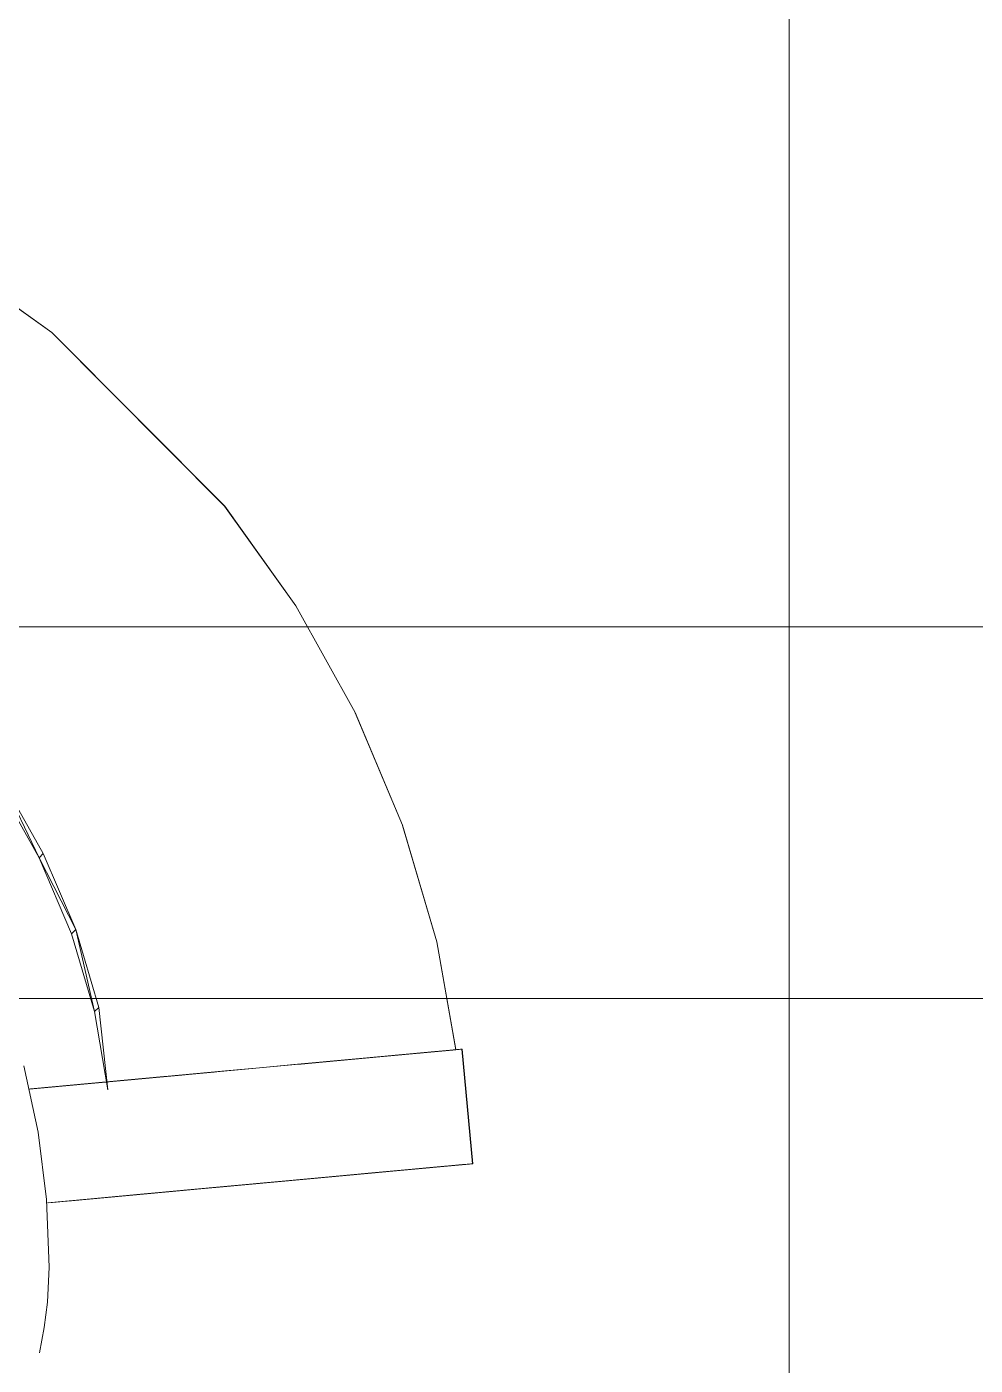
# Model space of a CAD drawing. Extents: x -566 to 72611, y -487 to 32334.
# Drawn here: x 210.57 to 219.86, y 135.41 to 148.52 of the extents above; entities that cross this region are included whole.
import ezdxf

# ---------------------------------------------------------------- set-up
doc = ezdxf.new("R2010")
doc.units = 0
doc.header["$LTSCALE"] = 0.5
doc.header["$MEASUREMENT"] = 0
doc.layers.add('ceilling', color=141, linetype='CONTINUOUS', lineweight=18)
doc.layers.add('floor', color=7, linetype='CONTINUOUS', lineweight=5, true_color=0xcfcfcf)
doc.layers.add('layout', color=7, linetype='CONTINUOUS', lineweight=5, true_color=0xcfcfcf)

msp = doc.modelspace()

# ---------------------------------------------------------------- hatches: boundary and pattern name
at = {"layer": 'floor'}
h = msp.add_hatch(dxfattribs=at)
h.set_pattern_fill('ANSI37', color=256, scale=100, angle=45)
h.set_pattern_definition([(90, (243.028, 267.632), (-12.5, 9e-16), []), (180, (243.028, 267.632), (-9e-16, -12.5), [])])
h.paths.add_polyline_path([(253.46925, 349.5), (154.11744, 349.5), (154.11744, 348.5), (101.14781, 348.5), (101.14781, 349.5), (0, 349.5), (0, 344.5), (36, 344.5, -0.33835703), (0, 308.66941), (0, 308.5), (0, 173.75), (253.46925, 173.75)])
h.paths.add_polyline_path([(36, 344.5), (0, 344.5), (0, 308.66941, 0.33835703)], flags=17)
h.paths.add_polyline_path([(253.46925, 173.75), (0, 173.75), (0, 173.74997), (0, 169.75), (253.46925, 169.75)])
h.paths.add_polyline_path([(253.46925, 169.75), (0, 169.75), (0, 149.21137), (36, 149.21137, -0.33835703), (0, 113.38078), (0, 113.21137), (0, 29.94998), (0, -5), (253.46925, -5)])
h.paths.add_polyline_path([(36, 149.21137), (0, 149.21137), (0, 113.38078, 0.33835703)], flags=17)
h.paths.add_polyline_path([(575.25, 169.75), (510, 169.75), (474.75, 169.75), (327.5, 169.75), (285.46925, 169.75), (285.46925, 165.75), (253.46925, 165.75), (253.46925, -5), (263.99725, -5), (263.99725, 95.99051), (287, 95.99051), (287, 97.5), (292, 97.5), (292, -5), (341.25, -5), (341.25, 13.02988), (341.25012, 15.02988), (346.24839, 15.02988, 0.36108524), (374.08728, 41.24999), (346.25012, 41.24999), (346.25012, 42.99999), (341.25, 42.99999), (341.25, 44.99999), (341.25, 97.5), (357.75, 97.5), (405.75, 97.5), (575.25, 97.5)])

# ---------------------------------------------------------------- linework, layer by layer
at = {"layer": 'ceilling'}
msp.add_line((0, 139), (575.25, 139), dxfattribs=at)
msp.add_line((0, 139), (575.25, 139), dxfattribs=at)
at = {"layer": 'layout'}
for points in [[(193.17371, 146.81777, -69.73263), (214.9092, 125.0797, -69.72025), (214.91054, 125.08095, -69.73263)], [(209.84018, 146.22207, -67.51794), (209.84018, 146.22207, -67.51794), (209.83994, 146.22058, -67.47775), (210.81541, 145.52263, -67.52867)], [(212.50857, 143.82385, -67.51612), (212.50857, 143.82385, -67.51612), (210.81541, 145.52263, -67.52867), (212.50717, 143.82353, -67.47594)], [(212.50857, 143.82385, -67.51612), (212.50857, 143.82385, -67.51612), (213.20468, 142.84645, -67.49301), (212.50708, 143.82189, -67.55636)], [(213.78802, 141.80012, -67.45901), (213.78802, 141.80012, -67.45901), (213.20468, 142.84645, -67.49301), (213.78593, 141.80066, -67.41885)], [(213.78593, 141.80066, -67.41885), (213.78593, 141.80066, -67.41885), (214.24875, 140.69944, -67.37444), (213.78802, 141.80012, -67.45901)], [(213.78802, 141.80012, -67.45901), (213.78802, 141.80012, -67.45901), (214.25102, 140.69837, -67.41459), (213.78659, 141.79792, -67.49924)], [(214.25102, 140.69837, -67.41459), (214.25102, 140.69837, -67.41459), (213.78802, 141.80012, -67.45901), (214.24875, 140.69944, -67.37444)], [(210.28755, 141.09515, -77.48236), (210.28755, 141.09515, -77.48236), (210.69184, 140.37924, -77.46822), (210.3283, 141.13571, -76.5928)], [(210.73259, 140.41981, -76.57867), (210.73259, 140.41981, -76.57867), (210.3283, 141.13571, -76.5928), (210.69184, 140.37924, -77.46822)], [(214.25102, 140.69837, -67.41459), (214.25102, 140.69837, -67.41459), (214.58766, 139.55538, -67.36029), (214.24967, 140.69609, -67.45481)], [(210.73259, 140.41981, -76.57867), (210.73259, 140.41981, -76.57867), (210.69184, 140.37924, -77.46822), (211.04993, 139.67446, -76.55921)], [(211.00918, 139.6339, -77.44877), (211.00918, 139.6339, -77.44877), (211.04993, 139.67446, -76.55921), (210.69184, 140.37924, -77.46822)], [(211.00918, 139.6339, -77.44877), (211.00918, 139.6339, -77.44877), (211.23436, 138.87143, -77.42431), (211.04993, 139.67446, -76.55921)], [(211.27511, 138.91199, -76.53475), (211.27511, 138.91199, -76.53475), (211.04993, 139.67446, -76.55921), (211.23436, 138.87143, -77.42431)], [(214.77417, 138.49846, -67.27966), (214.77417, 138.49846, -67.27966), (214.58766, 139.55538, -67.36029), (214.77176, 138.50036, -67.23956)], [(211.23436, 138.87143, -77.42431), (211.23436, 138.87143, -77.42431), (211.36362, 138.10447, -77.39525), (211.27511, 138.91199, -76.53475)], [(214.25312, 138.45044, -68.82346), (214.25312, 138.45044, -68.82346), (214.18153, 138.44381, -69.04939), (212.84862, 138.32094, -92.37602)], [(213.12096, 138.34599, -68.75656), (213.12096, 138.34599, -68.75656), (214.25312, 138.45044, -68.82346), (212.84862, 138.32094, -92.37602)], [(214.3275, 138.45721, -68.59835), (214.3275, 138.45721, -68.59835), (214.25312, 138.45044, -68.82346), (213.12096, 138.34599, -68.75656)], [(213.18733, 138.35215, -68.61022), (213.18733, 138.35215, -68.61022), (214.3275, 138.45721, -68.59835), (213.12096, 138.34599, -68.75656)], [(213.25629, 138.35849, -68.465), (213.25629, 138.35849, -68.465), (214.3275, 138.45721, -68.59835), (213.18733, 138.35215, -68.61022)], [(214.4049, 138.46441, -68.37411), (214.4049, 138.46441, -68.37411), (214.3275, 138.45721, -68.59835), (213.25629, 138.35849, -68.465)], [(213.32793, 138.36508, -68.32092), (213.32793, 138.36508, -68.32092), (214.4049, 138.46441, -68.37411), (213.25629, 138.35849, -68.465)], [(214.48506, 138.47178, -68.15076), (214.48506, 138.47178, -68.15076), (214.4049, 138.46441, -68.37411), (213.32793, 138.36508, -68.32092)], [(213.4022, 138.37196, -68.17802), (213.4022, 138.37196, -68.17802), (214.48506, 138.47178, -68.15076), (213.32793, 138.36508, -68.32092)], [(213.47906, 138.37901, -68.03635), (213.47906, 138.37901, -68.03635), (214.48506, 138.47178, -68.15076), (213.4022, 138.37196, -68.17802)], [(214.56807, 138.4794, -67.92834), (214.56807, 138.4794, -67.92834), (214.48506, 138.47178, -68.15076), (213.47906, 138.37901, -68.03635)], [(213.55853, 138.38638, -67.89597), (213.55853, 138.38638, -67.89597), (214.56807, 138.4794, -67.92834), (213.47906, 138.37901, -68.03635)], [(214.65391, 138.48729, -67.70689), (214.65391, 138.48729, -67.70689), (214.56807, 138.4794, -67.92834), (213.55853, 138.38638, -67.89597)], [(213.64046, 138.39387, -67.7569), (213.64046, 138.39387, -67.7569), (214.65391, 138.48729, -67.70689), (213.55853, 138.38638, -67.89597)], [(213.72501, 138.40168, -67.61917), (213.72501, 138.40168, -67.61917), (214.65391, 138.48729, -67.70689), (213.64046, 138.39387, -67.7569)], [(214.74267, 138.49555, -67.48643), (214.74267, 138.49555, -67.48643), (214.65391, 138.48729, -67.70689), (213.72501, 138.40168, -67.61917)], [(213.81208, 138.40973, -67.48286), (213.81208, 138.40973, -67.48286), (214.74267, 138.49555, -67.48643), (213.72501, 138.40168, -67.61917)], [(214.83416, 138.50399, -67.26699), (214.83416, 138.50399, -67.26699), (214.74267, 138.49555, -67.48643), (213.81208, 138.40973, -67.48286)], [(213.90154, 138.41796, -67.34798), (213.90154, 138.41796, -67.34798), (214.83416, 138.50399, -67.26699), (213.81208, 138.40973, -67.48286)], [(213.99353, 138.42642, -67.21458), (213.99353, 138.42642, -67.21458), (214.83416, 138.50399, -67.26699), (213.90154, 138.41796, -67.34798)], [(214.83291, 138.50386, -67.22689), (214.83291, 138.50386, -67.22689), (214.83416, 138.50399, -67.26699), (213.99353, 138.42642, -67.21458)], [(214.82708, 138.50331, -67.18715), (214.82708, 138.50331, -67.18715), (214.83291, 138.50386, -67.22689), (213.99353, 138.42642, -67.21458)], [(214.08798, 138.43518, -67.0827), (214.08798, 138.43518, -67.0827), (214.82708, 138.50331, -67.18715), (213.99353, 138.42642, -67.21458)], [(214.81683, 138.50237, -67.14822), (214.81683, 138.50237, -67.14822), (214.82708, 138.50331, -67.18715), (214.08798, 138.43518, -67.0827)], [(214.80215, 138.50102, -67.11057), (214.80215, 138.50102, -67.11057), (214.81683, 138.50237, -67.14822), (214.08798, 138.43518, -67.0827)], [(214.78324, 138.49925, -67.07462), (214.78324, 138.49925, -67.07462), (214.80215, 138.50102, -67.11057), (214.08798, 138.43518, -67.0827)], [(214.11501, 138.43762, -67.04916), (214.11501, 138.43762, -67.04916), (214.78324, 138.49925, -67.07462), (214.08798, 138.43518, -67.0827)], [(214.76036, 138.49715, -67.0408), (214.76036, 138.49715, -67.0408), (214.78324, 138.49925, -67.07462), (214.11501, 138.43762, -67.04916)], [(214.14542, 138.44046, -67.01825), (214.14542, 138.44046, -67.01825), (214.76036, 138.49715, -67.0408), (214.11501, 138.43762, -67.04916)], [(214.73384, 138.49473, -67.00951), (214.73384, 138.49473, -67.00951), (214.76036, 138.49715, -67.0408), (214.14542, 138.44046, -67.01825)], [(214.17885, 138.44355, -66.99026), (214.17885, 138.44355, -66.99026), (214.73384, 138.49473, -67.00951), (214.14542, 138.44046, -67.01825)], [(214.70386, 138.49197, -66.98109), (214.70386, 138.49197, -66.98109), (214.73384, 138.49473, -67.00951), (214.17885, 138.44355, -66.99026)], [(214.21498, 138.44688, -66.96545), (214.21498, 138.44688, -66.96545), (214.70386, 138.49197, -66.98109), (214.17885, 138.44355, -66.99026)], [(214.67075, 138.4889, -66.95587), (214.67075, 138.4889, -66.95587), (214.70386, 138.49197, -66.98109), (214.21498, 138.44688, -66.96545)], [(214.25347, 138.45044, -66.94405), (214.25347, 138.45044, -66.94405), (214.67075, 138.4889, -66.95587), (214.21498, 138.44688, -66.96545)], [(214.63496, 138.48557, -66.93417), (214.63496, 138.48557, -66.93417), (214.67075, 138.4889, -66.95587), (214.25347, 138.45044, -66.94405)], [(214.294, 138.45418, -66.92626), (214.294, 138.45418, -66.92626), (214.63496, 138.48557, -66.93417), (214.25347, 138.45044, -66.94405)], [(214.61239, 138.48351, -66.92349), (214.61239, 138.48351, -66.92349), (214.63496, 138.48557, -66.93417), (214.294, 138.45418, -66.92626)], [(214.33613, 138.45806, -66.91227), (214.33613, 138.45806, -66.91227), (214.61239, 138.48351, -66.92349), (214.294, 138.45418, -66.92626)], [(214.55715, 138.47843, -66.90224), (214.55715, 138.47843, -66.90224), (214.61239, 138.48351, -66.92349), (214.33613, 138.45806, -66.91227)], [(214.37952, 138.46206, -66.90217), (214.37952, 138.46206, -66.90217), (214.55715, 138.47843, -66.90224), (214.33613, 138.45806, -66.91227)], [(214.37952, 138.46206, -66.90217), (214.37952, 138.46206, -66.90217), (214.55715, 138.47843, -66.90224), (214.51297, 138.47437, -66.89612)], [(214.37952, 138.46206, -66.90217), (214.37952, 138.46206, -66.90217), (214.51297, 138.47437, -66.89612), (214.4237, 138.46612, -66.89609)], [(214.46834, 138.47025, -66.89406), (214.46834, 138.47025, -66.89406), (214.51297, 138.47437, -66.89612), (214.4237, 138.46612, -66.89609)], [(214.83416, 138.50399, -67.26699), (214.83416, 138.50399, -67.26699), (214.83291, 138.50386, -67.22689), (214.9376, 137.38193, -67.26699)], [(214.93635, 137.3818, -67.22689), (214.93635, 137.3818, -67.22689), (214.9376, 137.38193, -67.26699), (214.83291, 138.50386, -67.22689)], [(210.68233, 137.69239, -80.51045), (210.68233, 137.69239, -80.51045), (210.54292, 138.34134, -80.51045), (210.68233, 137.69239, -79.38364)], [(210.54292, 138.34134, -79.38364), (210.54292, 138.34134, -79.38364), (210.68233, 137.69239, -79.38364), (210.54292, 138.34134, -80.51045)], [(211.65518, 138.21091, -92.04804), (211.65518, 138.21091, -92.04804), (212.84862, 138.32094, -92.37602), (211.76375, 138.22089, -92.57433)], [(212.73949, 138.31083, -91.8475), (212.73949, 138.31083, -91.8475), (212.84862, 138.32094, -92.37602), (211.65518, 138.21091, -92.04804)], [(211.72242, 138.21708, -80.31425), (211.72242, 138.21708, -80.31425), (211.69669, 138.21472, -80.53673), (210.5979, 138.11343, -80.42672)], [(210.62438, 138.11589, -80.19775), (210.62438, 138.11589, -80.19775), (211.72242, 138.21708, -80.31425), (210.5979, 138.11343, -80.42672)], [(210.60627, 138.11418, -85.99404), (210.60627, 138.11418, -85.99404), (211.7677, 138.22124, -86.44029), (210.66968, 138.12004, -86.55701)], [(211.70582, 138.21558, -85.89035), (211.70582, 138.21558, -85.89035), (211.7677, 138.22124, -86.44029), (210.60627, 138.11418, -85.99404)], [(211.74968, 138.21962, -80.09193), (211.74968, 138.21962, -80.09193), (211.72242, 138.21708, -80.31425), (210.62438, 138.11589, -80.19775)], [(210.65235, 138.11841, -79.96895), (210.65235, 138.11841, -79.96895), (211.74968, 138.21962, -80.09193), (210.62438, 138.11589, -80.19775)], [(211.77666, 138.22211, -79.88265), (211.77666, 138.22211, -79.88265), (211.74968, 138.21962, -80.09193), (210.65235, 138.11841, -79.96895)], [(210.68343, 138.12128, -79.72841), (210.68343, 138.12128, -79.72841), (211.77666, 138.22211, -79.88265), (210.65235, 138.11841, -79.96895)], [(210.66968, 138.12004, -86.55701), (210.66968, 138.12004, -86.55701), (211.83692, 138.22766, -86.98946), (210.74052, 138.12656, -87.11918)], [(211.7677, 138.22124, -86.44029), (211.7677, 138.22124, -86.44029), (211.83692, 138.22766, -86.98946), (210.66968, 138.12004, -86.55701)], [(212.45566, 138.28469, -76.26654), (212.45566, 138.28469, -76.26654), (211.77666, 138.22211, -79.88265), (210.68343, 138.12128, -79.72841)], [(211.37105, 138.18472, -76.06652), (211.37105, 138.18472, -76.06652), (212.45566, 138.28469, -76.26654), (210.68343, 138.12128, -79.72841)], [(210.74052, 138.12656, -87.11918), (210.74052, 138.12656, -87.11918), (211.91343, 138.23472, -87.53776), (210.81879, 138.13376, -87.68047)], [(211.83692, 138.22766, -86.98946), (211.83692, 138.22766, -86.98946), (211.91343, 138.23472, -87.53776), (210.74052, 138.12656, -87.11918)], [(210.81879, 138.13376, -87.68047), (210.81879, 138.13376, -87.68047), (211.99722, 138.24242, -88.08511), (210.9046, 138.14167, -88.24079)], [(211.91343, 138.23472, -87.53776), (211.91343, 138.23472, -87.53776), (211.99722, 138.24242, -88.08511), (210.81879, 138.13376, -87.68047)], [(210.9046, 138.14167, -88.24079), (210.9046, 138.14167, -88.24079), (212.08826, 138.2508, -88.63142), (210.99782, 138.15028, -88.80004)], [(211.99722, 138.24242, -88.08511), (211.99722, 138.24242, -88.08511), (212.08826, 138.2508, -88.63142), (210.9046, 138.14167, -88.24079)], [(210.99782, 138.15028, -88.80004), (210.99782, 138.15028, -88.80004), (212.18666, 138.25991, -89.17662), (211.09849, 138.15955, -89.35815)], [(212.08826, 138.2508, -88.63142), (212.08826, 138.2508, -88.63142), (212.18666, 138.25991, -89.17662), (210.99782, 138.15028, -88.80004)], [(211.09849, 138.15955, -89.35815), (211.09849, 138.15955, -89.35815), (212.29221, 138.26964, -89.7206), (211.20656, 138.1695, -89.91502)], [(212.18666, 138.25991, -89.17662), (212.18666, 138.25991, -89.17662), (212.29221, 138.26964, -89.7206), (211.09849, 138.15955, -89.35815)], [(211.20656, 138.1695, -89.91502), (211.20656, 138.1695, -89.91502), (212.40537, 138.28001, -90.26526), (211.32169, 138.18015, -90.46875)], [(212.29221, 138.26964, -89.7206), (212.29221, 138.26964, -89.7206), (212.40537, 138.28001, -90.26526), (211.20656, 138.1695, -89.91502)], [(211.32169, 138.18015, -90.46875), (211.32169, 138.18015, -90.46875), (212.51769, 138.29037, -90.79113), (211.43434, 138.19053, -90.99615)], [(212.40537, 138.28001, -90.26526), (212.40537, 138.28001, -90.26526), (212.51769, 138.29037, -90.79113), (211.32169, 138.18015, -90.46875)], [(212.07766, 138.24985, -72.9435), (212.07766, 138.24985, -72.9435), (211.37105, 138.18472, -76.06652), (212.31839, 138.27206, -71.87965)], [(211.43434, 138.19053, -90.99615), (211.43434, 138.19053, -90.99615), (212.62922, 138.30067, -91.31921), (211.54538, 138.20078, -91.52199)], [(212.51769, 138.29037, -90.79113), (212.51769, 138.29037, -90.79113), (212.62922, 138.30067, -91.31921), (211.43434, 138.19053, -90.99615)], [(211.54538, 138.20078, -91.52199), (211.54538, 138.20078, -91.52199), (212.73949, 138.31083, -91.8475), (211.65518, 138.21091, -92.04804)], [(212.62922, 138.30067, -91.31921), (212.62922, 138.30067, -91.31921), (212.73949, 138.31083, -91.8475), (211.54538, 138.20078, -91.52199)], [(210.76498, 137.0328, -80.51045), (210.76498, 137.0328, -80.51045), (210.68233, 137.69239, -80.51045), (210.76498, 137.0328, -79.38364)], [(210.68233, 137.69239, -79.38364), (210.68233, 137.69239, -79.38364), (210.76498, 137.0328, -79.38364), (210.68233, 137.69239, -80.51045)], [(213.73458, 137.27097, -71.10952), (213.73458, 137.27097, -71.10952), (212.56133, 137.16282, -71.27691), (213.68679, 137.26655, -71.30691)], [(212.60926, 137.16726, -71.07615), (212.60926, 137.16726, -71.07615), (212.56133, 137.16282, -71.27691), (213.73458, 137.27097, -71.10952)], [(212.69208, 137.1749, -96.79295), (212.69208, 137.1749, -96.79295), (213.78014, 137.27521, -96.6115), (212.59316, 137.16579, -96.26441)], [(213.68105, 137.26609, -96.08183), (213.68105, 137.26609, -96.08183), (212.59316, 137.16579, -96.26441), (213.78014, 137.27521, -96.6115)], [(213.78301, 137.27544, -70.91225), (213.78301, 137.27544, -70.91225), (212.60926, 137.16726, -71.07615), (213.73458, 137.27097, -71.10952)], [(212.65785, 137.17175, -70.87553), (212.65785, 137.17175, -70.87553), (212.60926, 137.16726, -71.07615), (213.78301, 137.27544, -70.91225)], [(213.8322, 137.28001, -70.71515), (213.8322, 137.28001, -70.71515), (212.65785, 137.17175, -70.87553), (213.78301, 137.27544, -70.91225)], [(212.70708, 137.17627, -70.67506), (212.70708, 137.17627, -70.67506), (212.65785, 137.17175, -70.87553), (213.8322, 137.28001, -70.71515)], [(213.88193, 137.28455, -70.51819), (213.88193, 137.28455, -70.51819), (212.70708, 137.17627, -70.67506), (213.8322, 137.28001, -70.71515)], [(212.75694, 137.18086, -70.47474), (212.75694, 137.18086, -70.47474), (212.70708, 137.17627, -70.67506), (213.88193, 137.28455, -70.51819)], [(213.93237, 137.28925, -70.32137), (213.93237, 137.28925, -70.32137), (212.75694, 137.18086, -70.47474), (213.88193, 137.28455, -70.51819)], [(212.80755, 137.18555, -70.27457), (212.80755, 137.18555, -70.27457), (212.75694, 137.18086, -70.47474), (213.93237, 137.28925, -70.32137)], [(213.98349, 137.29396, -70.12471), (213.98349, 137.29396, -70.12471), (212.80755, 137.18555, -70.27457), (213.93237, 137.28925, -70.32137)], [(212.85882, 137.19029, -70.07454), (212.85882, 137.19029, -70.07454), (212.80755, 137.18555, -70.27457), (213.98349, 137.29396, -70.12471)], [(214.03522, 137.29874, -69.9282), (214.03522, 137.29874, -69.9282), (212.85882, 137.19029, -70.07454), (213.98349, 137.29396, -70.12471)], [(212.91075, 137.19505, -69.87468), (212.91075, 137.19505, -69.87468), (212.85882, 137.19029, -70.07454), (214.03522, 137.29874, -69.9282)], [(214.0873, 137.30352, -69.73302), (214.0873, 137.30352, -69.73302), (212.91075, 137.19505, -69.87468), (214.03522, 137.29874, -69.9282)], [(212.9633, 137.19987, -69.67496), (212.9633, 137.19987, -69.67496), (212.91075, 137.19505, -69.87468), (214.0873, 137.30352, -69.73302)], [(214.15046, 137.30928, -69.50362), (214.15046, 137.30928, -69.50362), (212.9633, 137.19987, -69.67496), (214.0873, 137.30352, -69.73302)], [(213.0169, 137.20486, -69.47433), (213.0169, 137.20486, -69.47433), (212.9633, 137.19987, -69.67496), (214.15046, 137.30928, -69.50362)], [(214.21625, 137.31535, -69.27612), (214.21625, 137.31535, -69.27612), (213.0169, 137.20486, -69.47433), (214.15046, 137.30928, -69.50362)], [(213.08275, 137.21085, -69.23502), (213.08275, 137.21085, -69.23502), (213.0169, 137.20486, -69.47433), (214.21625, 137.31535, -69.27612)], [(214.28497, 137.32175, -69.04939), (214.28497, 137.32175, -69.04939), (213.08275, 137.21085, -69.23502), (214.21625, 137.31535, -69.27612)], [(213.1521, 137.21732, -68.99538), (213.1521, 137.21732, -68.99538), (213.08275, 137.21085, -69.23502), (214.28497, 137.32175, -69.04939)], [(214.35658, 137.32836, -68.82346), (214.35658, 137.32836, -68.82346), (213.1521, 137.21732, -68.99538), (214.28497, 137.32175, -69.04939)], [(213.2244, 137.22393, -68.75656), (213.2244, 137.22393, -68.75656), (213.1521, 137.21732, -68.99538), (214.35658, 137.32836, -68.82346)], [(214.43094, 137.33516, -68.59835), (214.43094, 137.33516, -68.59835), (213.2244, 137.22393, -68.75656), (214.35658, 137.32836, -68.82346)], [(213.29077, 137.2301, -68.61022), (213.29077, 137.2301, -68.61022), (213.2244, 137.22393, -68.75656), (214.43094, 137.33516, -68.59835)], [(213.35973, 137.23643, -68.465), (213.35973, 137.23643, -68.465), (213.29077, 137.2301, -68.61022), (214.43094, 137.33516, -68.59835)], [(214.50834, 137.34236, -68.37411), (214.50834, 137.34236, -68.37411), (213.35973, 137.23643, -68.465), (214.43094, 137.33516, -68.59835)], [(213.43137, 137.24302, -68.32092), (213.43137, 137.24302, -68.32092), (213.35973, 137.23643, -68.465), (214.50834, 137.34236, -68.37411)], [(214.5885, 137.34972, -68.15076), (214.5885, 137.34972, -68.15076), (213.43137, 137.24302, -68.32092), (214.50834, 137.34236, -68.37411)], [(213.50564, 137.2499, -68.17802), (213.50564, 137.2499, -68.17802), (213.43137, 137.24302, -68.32092), (214.5885, 137.34972, -68.15076)], [(213.5825, 137.25696, -68.03635), (213.5825, 137.25696, -68.03635), (213.50564, 137.2499, -68.17802), (214.5885, 137.34972, -68.15076)], [(214.67151, 137.35734, -67.92834), (214.67151, 137.35734, -67.92834), (213.5825, 137.25696, -68.03635), (214.5885, 137.34972, -68.15076)], [(213.66197, 137.26432, -67.89597), (213.66197, 137.26432, -67.89597), (213.5825, 137.25696, -68.03635), (214.67151, 137.35734, -67.92834)], [(214.75735, 137.36524, -67.70689), (214.75735, 137.36524, -67.70689), (213.66197, 137.26432, -67.89597), (214.67151, 137.35734, -67.92834)], [(213.7439, 137.27182, -67.7569), (213.7439, 137.27182, -67.7569), (213.66197, 137.26432, -67.89597), (214.75735, 137.36524, -67.70689)], [(213.82845, 137.27963, -67.61917), (213.82845, 137.27963, -67.61917), (213.7439, 137.27182, -67.7569), (214.75735, 137.36524, -67.70689)], [(214.84611, 137.37349, -67.48643), (214.84611, 137.37349, -67.48643), (213.82845, 137.27963, -67.61917), (214.75735, 137.36524, -67.70689)], [(213.91552, 137.28767, -67.48286), (213.91552, 137.28767, -67.48286), (213.82845, 137.27963, -67.61917), (214.84611, 137.37349, -67.48643)], [(214.9376, 137.38193, -67.26699), (214.9376, 137.38193, -67.26699), (213.91552, 137.28767, -67.48286), (214.84611, 137.37349, -67.48643)], [(214.005, 137.29588, -67.34798), (214.005, 137.29588, -67.34798), (213.91552, 137.28767, -67.48286), (214.9376, 137.38193, -67.26699)], [(214.09697, 137.30436, -67.21458), (214.09697, 137.30436, -67.21458), (214.005, 137.29588, -67.34798), (214.9376, 137.38193, -67.26699)], [(214.93635, 137.3818, -67.22689), (214.93635, 137.3818, -67.22689), (214.09697, 137.30436, -67.21458), (214.9376, 137.38193, -67.26699)], [(214.93054, 137.38123, -67.18715), (214.93054, 137.38123, -67.18715), (214.09697, 137.30436, -67.21458), (214.93635, 137.3818, -67.22689)], [(214.19142, 137.31312, -67.0827), (214.19142, 137.31312, -67.0827), (214.09697, 137.30436, -67.21458), (214.93054, 137.38123, -67.18715)], [(214.92027, 137.38031, -67.14822), (214.92027, 137.38031, -67.14822), (214.19142, 137.31312, -67.0827), (214.93054, 137.38123, -67.18715)], [(214.90559, 137.37896, -67.11057), (214.90559, 137.37896, -67.11057), (214.19142, 137.31312, -67.0827), (214.92027, 137.38031, -67.14822)], [(214.88668, 137.37719, -67.07462), (214.88668, 137.37719, -67.07462), (214.19142, 137.31312, -67.0827), (214.90559, 137.37896, -67.11057)], [(214.21845, 137.31556, -67.04916), (214.21845, 137.31556, -67.04916), (214.19142, 137.31312, -67.0827), (214.88668, 137.37719, -67.07462)], [(214.8638, 137.37509, -67.0408), (214.8638, 137.37509, -67.0408), (214.21845, 137.31556, -67.04916), (214.88668, 137.37719, -67.07462)], [(214.24886, 137.3184, -67.01825), (214.24886, 137.3184, -67.01825), (214.21845, 137.31556, -67.04916), (214.8638, 137.37509, -67.0408)], [(214.83728, 137.37267, -67.00951), (214.83728, 137.37267, -67.00951), (214.24886, 137.3184, -67.01825), (214.8638, 137.37509, -67.0408)], [(214.28229, 137.3215, -66.99026), (214.28229, 137.3215, -66.99026), (214.24886, 137.3184, -67.01825), (214.83728, 137.37267, -67.00951)], [(214.8073, 137.36991, -66.98109), (214.8073, 137.36991, -66.98109), (214.28229, 137.3215, -66.99026), (214.83728, 137.37267, -67.00951)], [(214.31842, 137.32482, -66.96545), (214.31842, 137.32482, -66.96545), (214.28229, 137.3215, -66.99026), (214.8073, 137.36991, -66.98109)], [(214.77419, 137.36684, -66.95587), (214.77419, 137.36684, -66.95587), (214.31842, 137.32482, -66.96545), (214.8073, 137.36991, -66.98109)], [(214.35693, 137.32836, -66.94405), (214.35693, 137.32836, -66.94405), (214.31842, 137.32482, -66.96545), (214.77419, 137.36684, -66.95587)], [(214.7384, 137.36351, -66.93417), (214.7384, 137.36351, -66.93417), (214.35693, 137.32836, -66.94405), (214.77419, 137.36684, -66.95587)], [(214.39744, 137.33213, -66.92626), (214.39744, 137.33213, -66.92626), (214.35693, 137.32836, -66.94405), (214.7384, 137.36351, -66.93417)], [(214.71583, 137.36145, -66.92349), (214.71583, 137.36145, -66.92349), (214.39744, 137.33213, -66.92626), (214.7384, 137.36351, -66.93417)], [(214.43957, 137.336, -66.91226), (214.43957, 137.336, -66.91226), (214.39744, 137.33213, -66.92626), (214.71583, 137.36145, -66.92349)], [(214.66059, 137.35638, -66.90224), (214.66059, 137.35638, -66.90224), (214.43957, 137.336, -66.91226), (214.71583, 137.36145, -66.92349)], [(214.48296, 137.34, -66.90217), (214.48296, 137.34, -66.90217), (214.43957, 137.336, -66.91226), (214.66059, 137.35638, -66.90224)], [(214.61641, 137.35231, -66.89612), (214.61641, 137.35231, -66.89612), (214.48296, 137.34, -66.90217), (214.66059, 137.35638, -66.90224)], [(214.52714, 137.34406, -66.89609), (214.52714, 137.34406, -66.89609), (214.48296, 137.34, -66.90217), (214.61641, 137.35231, -66.89612)], [(214.57177, 137.34819, -66.89406), (214.57177, 137.34819, -66.89406), (214.52714, 137.34406, -66.89609), (214.61641, 137.35231, -66.89612)], [(214.71583, 137.36145, -66.92349), (214.71583, 137.36145, -66.92349), (214.70039, 137.35999, -66.91623), (214.66059, 137.35638, -66.90224)], [(212.5591, 137.16263, -76.26654), (212.5591, 137.16263, -76.26654), (210.78687, 136.99922, -79.72841), (211.88012, 137.10003, -79.88265)], [(211.47449, 137.06266, -76.06652), (211.47449, 137.06266, -76.06652), (210.78687, 136.99922, -79.72841), (212.5591, 137.16263, -76.26654)], [(211.10129, 137.0282, -88.80004), (211.10129, 137.0282, -88.80004), (211.20193, 137.03749, -89.35815), (212.2901, 137.13786, -89.17662)], [(212.1917, 137.12874, -88.63143), (212.1917, 137.12874, -88.63143), (211.10129, 137.0282, -88.80004), (212.2901, 137.13786, -89.17662)], [(211.20193, 137.03749, -89.35815), (211.20193, 137.03749, -89.35815), (211.31, 137.04744, -89.91502), (212.39565, 137.14758, -89.7206)], [(212.2901, 137.13786, -89.17662), (212.2901, 137.13786, -89.17662), (211.20193, 137.03749, -89.35815), (212.39565, 137.14758, -89.7206)], [(211.31, 137.04744, -89.91502), (211.31, 137.04744, -89.91502), (211.42513, 137.0581, -90.46875), (212.50881, 137.15796, -90.26526)], [(212.39565, 137.14758, -89.7206), (212.39565, 137.14758, -89.7206), (211.31, 137.04744, -89.91502), (212.50881, 137.15796, -90.26526)], [(211.42513, 137.0581, -90.46875), (211.42513, 137.0581, -90.46875), (211.53778, 137.06847, -90.99615), (212.62113, 137.16831, -90.79114)], [(212.50881, 137.15796, -90.26526), (212.50881, 137.15796, -90.26526), (211.42513, 137.0581, -90.46875), (212.62113, 137.16831, -90.79114)], [(213.26163, 137.22736, -73.16138), (213.26163, 137.22736, -73.16138), (211.47449, 137.06266, -76.06652), (212.5591, 137.16263, -76.26654)], [(212.1811, 137.12779, -72.9435), (212.1811, 137.12779, -72.9435), (211.47449, 137.06266, -76.06652), (213.26163, 137.22736, -73.16138)], [(211.53778, 137.06847, -90.99615), (211.53778, 137.06847, -90.99615), (211.64882, 137.07873, -91.52199), (212.73266, 137.17861, -91.31921)], [(212.62113, 137.16831, -90.79114), (212.62113, 137.16831, -90.79114), (211.53778, 137.06847, -90.99615), (212.73266, 137.17861, -91.31921)], [(211.64882, 137.07873, -91.52199), (211.64882, 137.07873, -91.52199), (211.75862, 137.08885, -92.04804), (212.84293, 137.18877, -91.8475)], [(212.73266, 137.17861, -91.31921), (212.73266, 137.17861, -91.31921), (211.64882, 137.07873, -91.52199), (212.84293, 137.18877, -91.8475)], [(211.75862, 137.08885, -92.04804), (211.75862, 137.08885, -92.04804), (211.86719, 137.09883, -92.57433), (212.95206, 137.19888, -92.37602)], [(212.84293, 137.18877, -91.8475), (212.84293, 137.18877, -91.8475), (211.75862, 137.08885, -92.04804), (212.95206, 137.19888, -92.37602)], [(211.86719, 137.09883, -92.57433), (211.86719, 137.09883, -92.57433), (211.97459, 137.10876, -93.10083), (213.05983, 137.20879, -92.90478)], [(212.95206, 137.19888, -92.37602), (212.95206, 137.19888, -92.37602), (211.86719, 137.09883, -92.57433), (213.05983, 137.20879, -92.90478)], [(211.97459, 137.10876, -93.10083), (211.97459, 137.10876, -93.10083), (212.08076, 137.11855, -93.62756), (213.16647, 137.21862, -93.43375)], [(213.05983, 137.20879, -92.90478), (213.05983, 137.20879, -92.90478), (211.97459, 137.10876, -93.10083), (213.16647, 137.21862, -93.43375)], [(212.08076, 137.11855, -93.62756), (212.08076, 137.11855, -93.62756), (212.18568, 137.12821, -94.1545), (213.27184, 137.22835, -93.96294)], [(213.16647, 137.21862, -93.43375), (213.16647, 137.21862, -93.43375), (212.08076, 137.11855, -93.62756), (213.27184, 137.22835, -93.96294)], [(213.50219, 137.24957, -72.09834), (213.50219, 137.24957, -72.09834), (212.1811, 137.12779, -72.9435), (213.26163, 137.22736, -73.16138)], [(212.42183, 137.15, -71.87965), (212.42183, 137.15, -71.87965), (212.1811, 137.12779, -72.9435), (213.50219, 137.24957, -72.09834)], [(212.18568, 137.12821, -94.1545), (212.18568, 137.12821, -94.1545), (212.28935, 137.13775, -94.68166), (213.37596, 137.23795, -94.49234)], [(213.27184, 137.22835, -93.96294), (213.27184, 137.22835, -93.96294), (212.18568, 137.12821, -94.1545), (213.37596, 137.23795, -94.49234)], [(212.28935, 137.13775, -94.68166), (212.28935, 137.13775, -94.68166), (212.39187, 137.14722, -95.20904), (213.47885, 137.2474, -95.02197)], [(213.37596, 137.23795, -94.49234), (213.37596, 137.23795, -94.49234), (212.28935, 137.13775, -94.68166), (213.47885, 137.2474, -95.02197)], [(212.39187, 137.14722, -95.20904), (212.39187, 137.14722, -95.20904), (212.49314, 137.15657, -95.73662), (213.58058, 137.25681, -95.5518)], [(213.47885, 137.2474, -95.02197), (213.47885, 137.2474, -95.02197), (212.39187, 137.14722, -95.20904), (213.58058, 137.25681, -95.5518)], [(213.59323, 137.25794, -71.70214), (213.59323, 137.25794, -71.70214), (212.42183, 137.15, -71.87965), (213.54745, 137.25376, -71.89996)], [(212.46761, 137.15419, -71.67886), (212.46761, 137.15419, -71.67886), (212.42183, 137.15, -71.87965), (213.59323, 137.25794, -71.70214)], [(213.54745, 137.25376, -71.89996), (213.54745, 137.25376, -71.89996), (212.42183, 137.15, -71.87965), (213.50219, 137.24957, -72.09834)], [(213.63972, 137.26228, -71.50446), (213.63972, 137.26228, -71.50446), (212.46761, 137.15419, -71.67886), (213.59323, 137.25794, -71.70214)], [(212.51414, 137.15848, -71.47781), (212.51414, 137.15848, -71.47781), (212.46761, 137.15419, -71.67886), (213.63972, 137.26228, -71.50446)], [(212.49314, 137.15657, -95.73662), (212.49314, 137.15657, -95.73662), (212.59316, 137.16579, -96.26441), (213.68105, 137.26609, -96.08183)], [(213.58058, 137.25681, -95.5518), (213.58058, 137.25681, -95.5518), (212.49314, 137.15657, -95.73662), (213.68105, 137.26609, -96.08183)], [(213.68679, 137.26655, -71.30691), (213.68679, 137.26655, -71.30691), (212.51414, 137.15848, -71.47781), (213.63972, 137.26228, -71.50446)], [(212.56133, 137.16282, -71.27691), (212.56133, 137.16282, -71.27691), (212.51414, 137.15848, -71.47781), (213.68679, 137.26655, -71.30691)], [(210.79009, 136.36735, -80.51045), (210.79009, 136.36735, -80.51045), (210.76498, 137.0328, -80.51045), (210.79009, 136.36735, -79.38364)], [(210.76498, 137.0328, -79.38364), (210.76498, 137.0328, -79.38364), (210.79009, 136.36735, -79.38364), (210.76498, 137.0328, -80.51045)], [(210.77312, 136.99798, -86.55701), (210.77312, 136.99798, -86.55701), (210.84396, 137.0045, -87.11918), (211.94036, 137.10561, -86.98946)], [(211.87114, 137.09919, -86.44029), (211.87114, 137.09919, -86.44029), (210.77312, 136.99798, -86.55701), (211.94036, 137.10561, -86.98946)], [(210.84396, 137.0045, -87.11918), (210.84396, 137.0045, -87.11918), (210.92225, 137.01168, -87.68047), (212.01687, 137.11266, -87.53776)], [(211.94036, 137.10561, -86.98946), (211.94036, 137.10561, -86.98946), (210.84396, 137.0045, -87.11918), (212.01687, 137.11266, -87.53776)], [(210.92225, 137.01168, -87.68047), (210.92225, 137.01168, -87.68047), (211.00804, 137.01962, -88.24079), (212.10066, 137.12036, -88.08511)], [(212.01687, 137.11266, -87.53776), (212.01687, 137.11266, -87.53776), (210.92225, 137.01168, -87.68047), (212.10066, 137.12036, -88.08511)], [(211.00804, 137.01962, -88.24079), (211.00804, 137.01962, -88.24079), (211.10129, 137.0282, -88.80004), (212.1917, 137.12874, -88.63143)], [(212.10066, 137.12036, -88.08511), (212.10066, 137.12036, -88.08511), (211.00804, 137.01962, -88.24079), (212.1917, 137.12874, -88.63143)], [(210.77346, 136.02674, -79.38364), (210.77346, 136.02674, -79.38364), (210.77346, 136.02674, -80.51045), (210.79009, 136.36735, -79.38364)], [(210.79009, 136.36735, -80.51045), (210.79009, 136.36735, -80.51045), (210.79009, 136.36735, -79.38364), (210.77346, 136.02674, -80.51045)], [(210.73978, 135.77783, -79.38364), (210.73978, 135.77783, -79.38364), (210.73978, 135.77783, -80.51045), (210.77346, 136.02674, -79.38364)], [(210.77346, 136.02674, -80.51045), (210.77346, 136.02674, -80.51045), (210.77346, 136.02674, -79.38364), (210.73978, 135.77783, -80.51045)], [(210.69452, 135.53053, -79.38364), (210.69452, 135.53053, -79.38364), (210.69452, 135.53053, -80.51045), (210.73978, 135.77783, -79.38364)], [(210.73978, 135.77783, -80.51045), (210.73978, 135.77783, -80.51045), (210.73978, 135.77783, -79.38364), (210.69452, 135.53053, -80.51045)]]:
    msp.add_3dface(points, dxfattribs=at)

doc.saveas('drawing.dxf')
